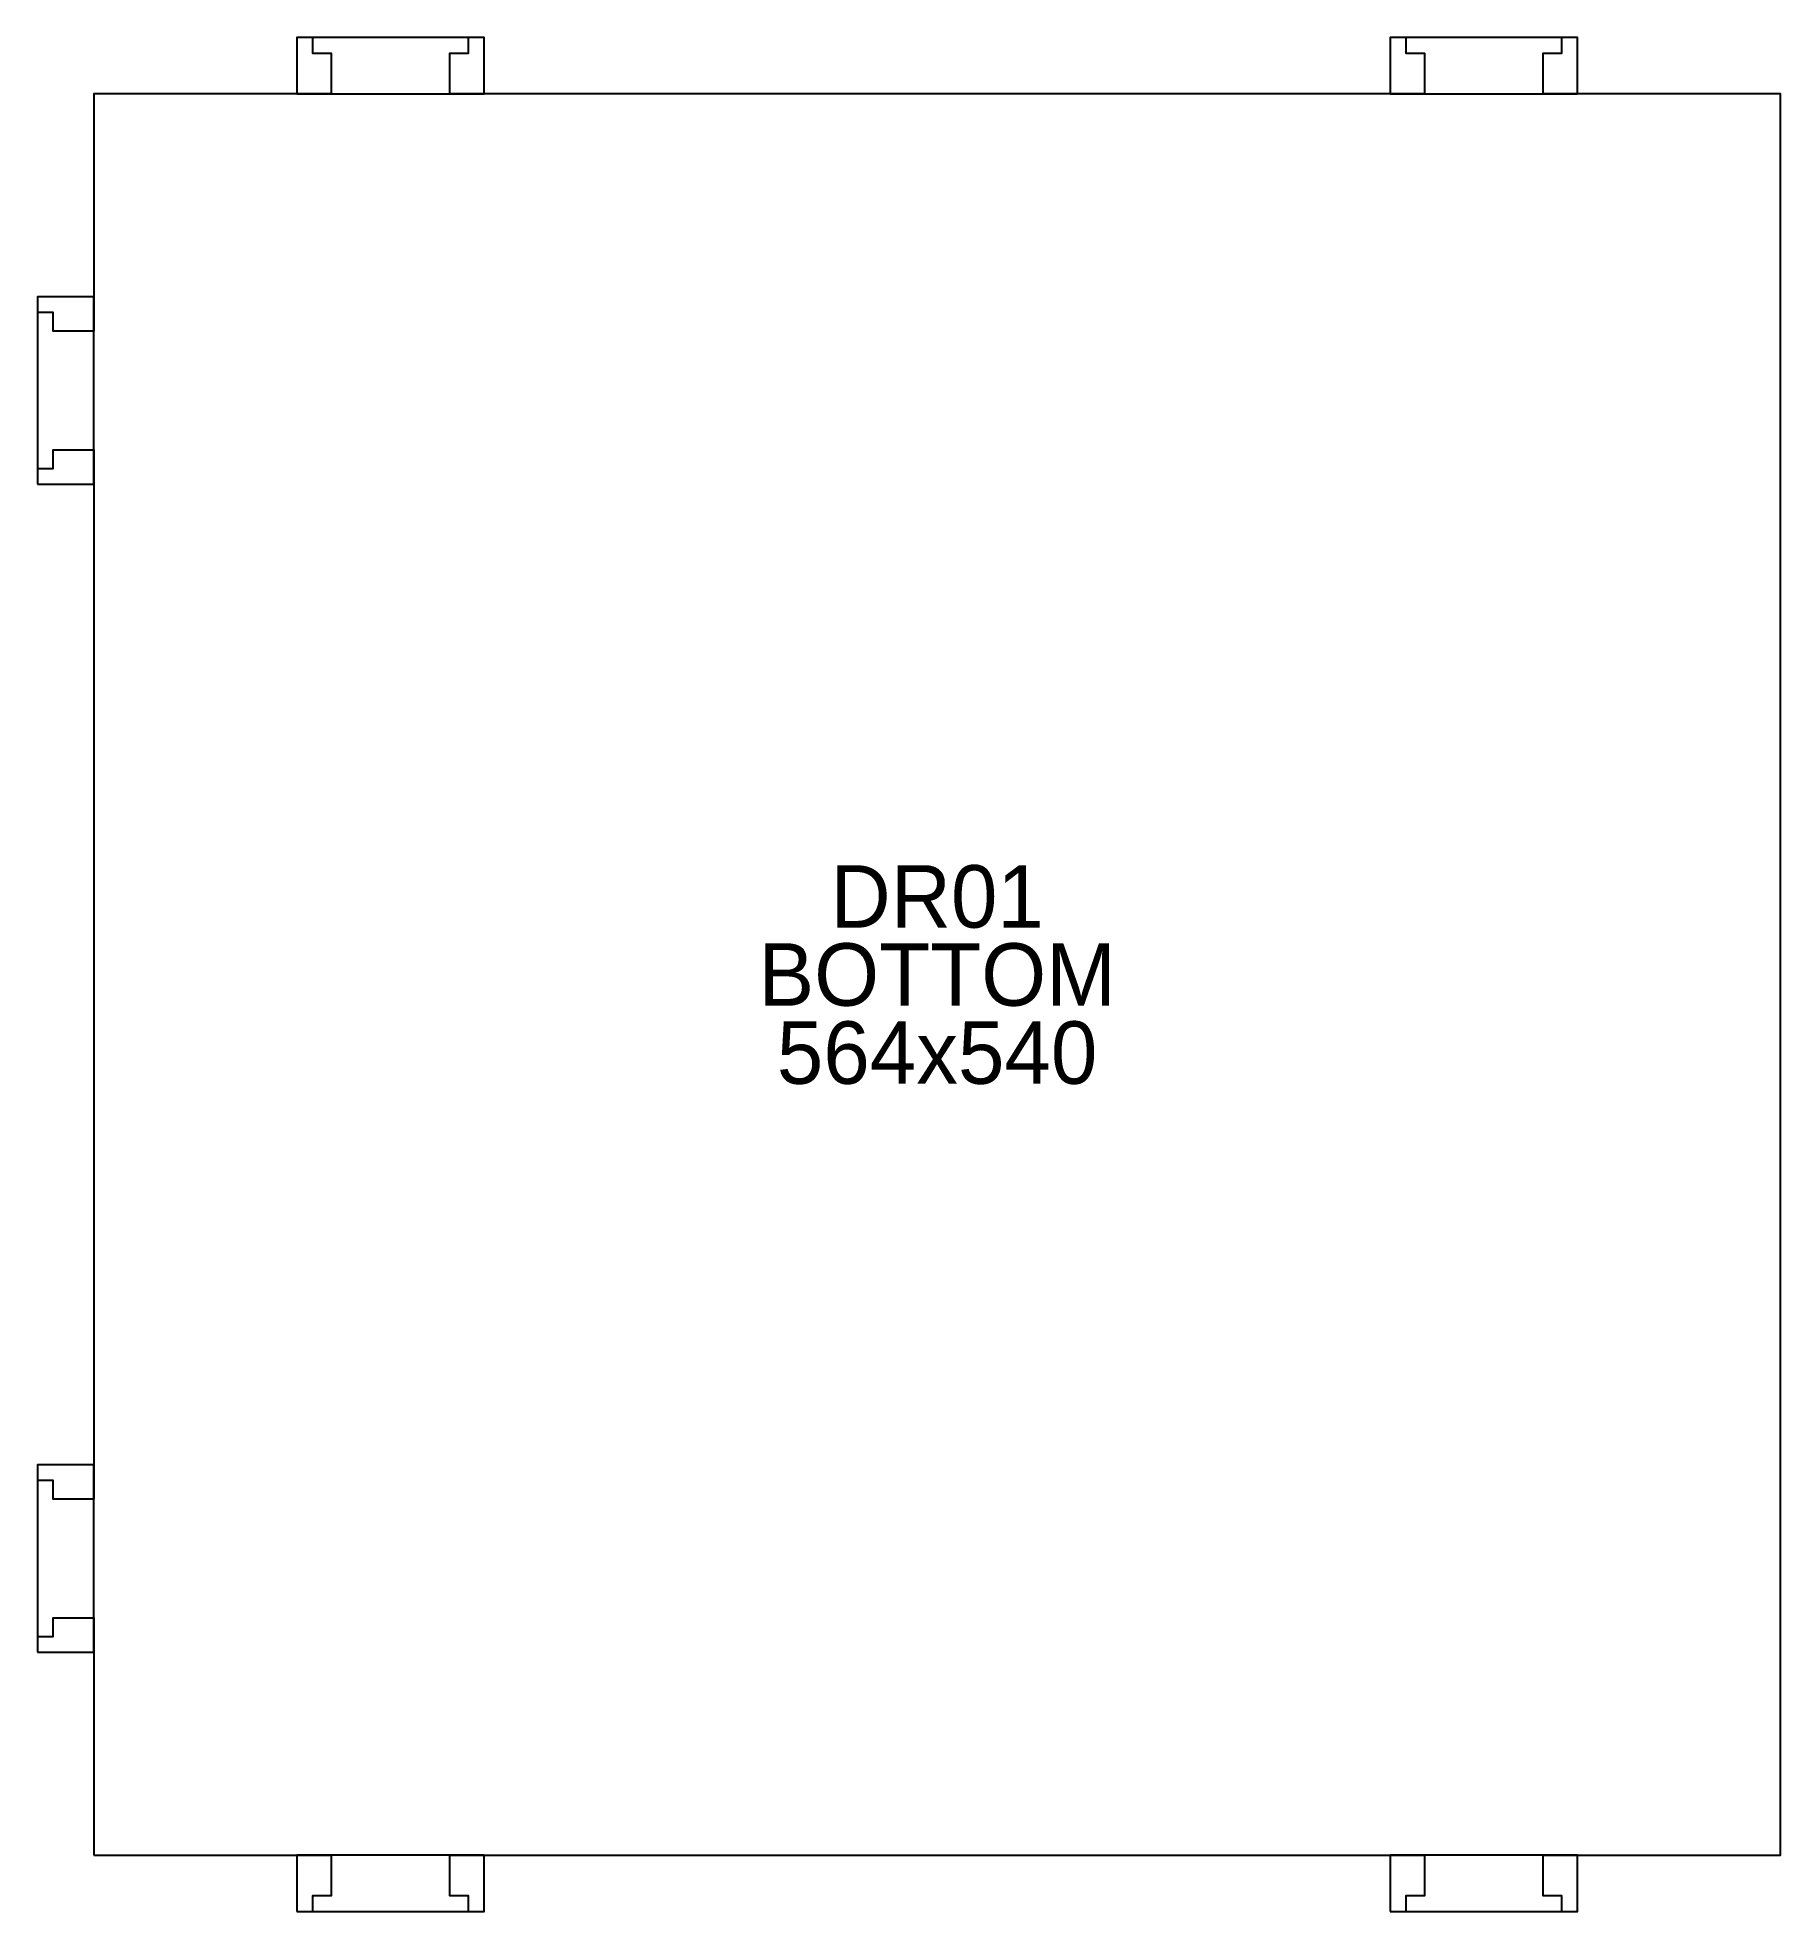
# Model space of a CAD drawing. Extents: x -18 to 540, y -18 to 582.
import ezdxf
from ezdxf.enums import TextEntityAlignment as Align

# ---------------------------------------------------------------- set-up
doc = ezdxf.new("R2010")
doc.units = 0
for name, color, linetype in [('OUTLINE', 7, 'CONTINUOUS'), ('PUZZLE_DOG_BONES', 2, 'CONTINUOUS'), ('UNIT_NUMBER', 94, 'CONTINUOUS')]:
    doc.layers.add(name, color=color, linetype=linetype)

msp = doc.modelspace()

# ---------------------------------------------------------------- linework, layer by layer
at = {"layer": 'OUTLINE'}
msp.add_lwpolyline([(0, 0), (70, 0), (76, 0), (76, -13), (70, -13), (70, -18), (120, -18), (120, -13), (114, -13), (114, 0), (120, 0), (420, 0), (426, 0), (426, -13), (420, -13), (420, -18), (470, -18), (470, -13), (464, -13), (464, 0), (470, 0), (540, 0), (540, 564), (470, 564), (464, 564), (464, 577), (470, 577), (470, 582), (420, 582), (420, 577), (426, 577), (426, 564), (420, 564), (120, 564), (114, 564), (114, 577), (120, 577), (120, 582), (70, 582), (70, 577), (76, 577), (76, 564), (70, 564), (0, 564), (0, 494), (0, 488), (-13, 488), (-13, 494), (-18, 494), (-18, 444), (-13, 444), (-13, 450), (0, 450), (0, 444), (0, 120), (0, 114), (-13, 114), (-13, 120), (-18, 120), (-18, 70), (-13, 70), (-13, 76), (0, 76), (0, 70)], close=True, dxfattribs=at)
at = {"layer": 'PUZZLE_DOG_BONES'}
for points in [[(65, 564), (125, 564), (125, 582), (65, 582)], [(415, 564), (475, 564), (475, 582), (415, 582)], [(-18, 439), (0, 439), (0, 499), (-18, 499)], [(-18, 65), (0, 65), (0, 125), (-18, 125)], [(65, -18), (125, -18), (125, 0), (65, 0)], [(415, -18), (475, -18), (475, 0), (415, 0)]]:
    msp.add_lwpolyline(points, close=True, dxfattribs=at)

# ---------------------------------------------------------------- texts
at = {"layer": 'UNIT_NUMBER'}
for s, p in [('DR01', (270, 307)), ('BOTTOM', (270, 282)), ('564x540', (270, 257))]:
    msp.add_text(s, height=20, dxfattribs=at).set_placement(p, align=Align.MIDDLE_CENTER)

doc.saveas('drawing.dxf')
